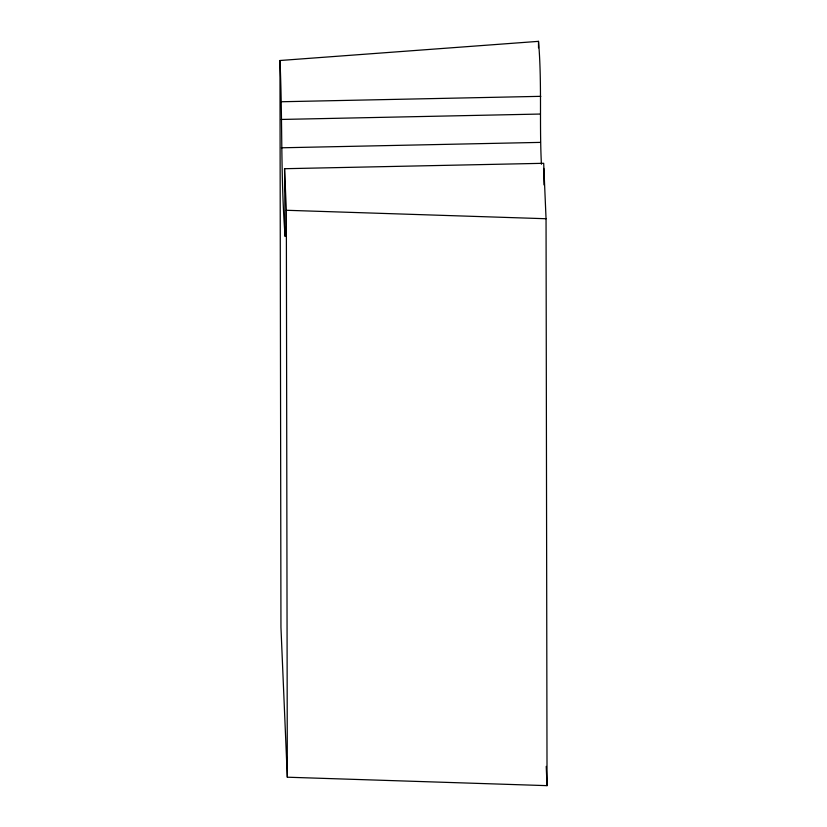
<?xml version="1.0" encoding="UTF-8"?>
<svg xmlns="http://www.w3.org/2000/svg" width="827" height="827" viewBox="0 0 827 827"><rect width="100%" height="100%" fill="white"/><g stroke="black" fill="none" stroke-linecap="round" stroke-linejoin="round"><path stroke-width="1.24" d="M279.96 60.505L280.953 627.424L287.32 777.204L547.04 785.65L546.047 218.731L543.69 163.301L284.56 168.708L285.139 236.481C280.549 177.867 282.638 119.14 279.96 60.505L538.501 41.35C542.026 82.276 539.318 123.285 541.416 164.242M281.718 101.742L540.837 96.335M281.314 119.45L540.434 114.043M281.366 147.795L540.486 142.389M284.56 168.708L286.338 210.275L546.047 218.731M546.223 766.371L547.04 785.65M543.763 168.388L543.98 184.917M538.501 41.35L538.511 47.811M286.338 210.275L287.32 777.204"/></g></svg>
